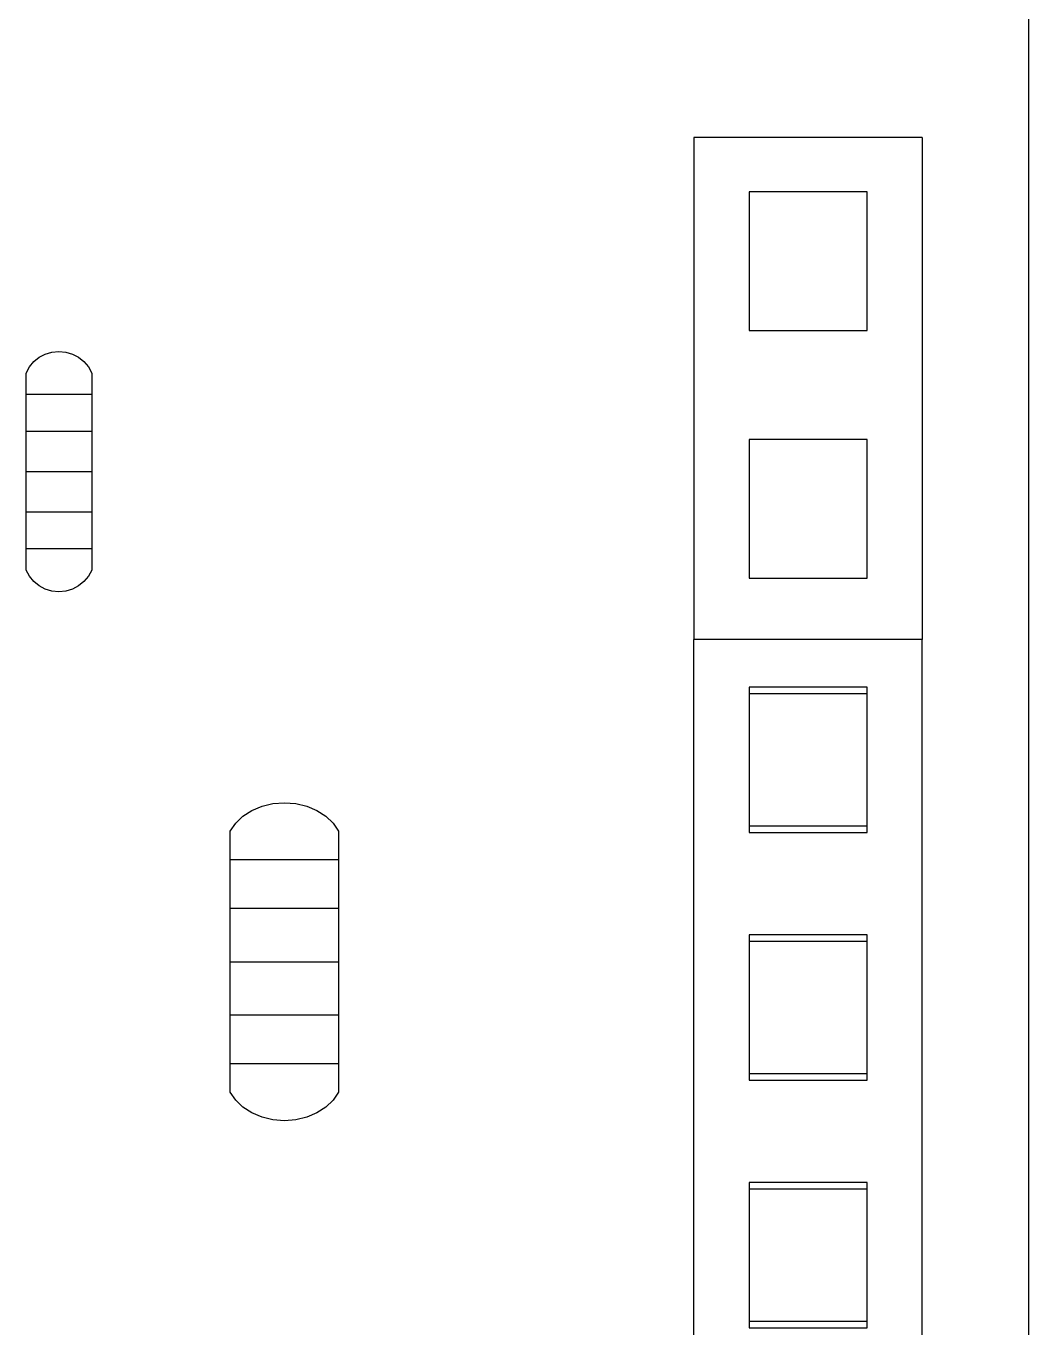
# Model space of a CAD drawing. Header units: millimetres. Extents: x 17.2 to 70.5, y -0.8 to 78.5.
# Drawn here: x 59.67 to 70.53, y 40.56 to 54.66 of the extents above; entities that cross this region are included whole.
import ezdxf

# ---------------------------------------------------------------- set-up
doc = ezdxf.new("R2010")
doc.units = ezdxf.units.MM
doc.layers.add('Edges', color=7, linetype='Continuous')

# ---------------------------------------------------------------- blocks, each defined once
blk = doc.blocks.new('Arduino Uno pl')
at = {"layer": 'Edges'}
for p, q in [((22.106, -26.106), (22.106, 40.232)), ((20.951, 22.188), (18.478, 22.188)), ((18.478, 22.188), (18.478, 16.75)), ((20.951, 22.188), (18.478, 22.188)), ((20.951, 22.188), (20.951, 16.75)), ((20.352, 21.598), (19.076, 21.598)), ((19.076, 21.598), (19.076, 20.095)), ((20.352, 20.095), (20.352, 21.598)), ((19.076, 20.095), (20.352, 20.095)), ((11.279, 19.701), (11.327, 19.759)), ((11.327, 19.759), (11.385, 19.806)), ((11.385, 19.806), (11.452, 19.841)), ((11.452, 19.841), (11.524, 19.862)), ((11.524, 19.862), (11.598, 19.87)), ((11.598, 19.87), (11.673, 19.862)), ((11.673, 19.862), (11.745, 19.841)), ((11.745, 19.841), (11.811, 19.806)), ((11.811, 19.806), (11.869, 19.759)), ((11.869, 19.759), (11.918, 19.701)), ((11.243, 19.635), (11.279, 19.701)), ((11.243, 19.401), (11.243, 19.635)), ((11.918, 19.701), (11.954, 19.635)), ((11.954, 19.635), (11.954, 19.401)), ((11.954, 19.401), (11.243, 19.401)), ((11.243, 19.002), (11.243, 19.401)), ((11.954, 19.401), (11.954, 19.002)), ((11.243, 18.567), (11.243, 19.002)), ((11.954, 19.002), (11.243, 19.002)), ((11.954, 19.002), (11.954, 18.567)), ((20.352, 18.915), (19.076, 18.915)), ((19.076, 18.915), (19.076, 17.412)), ((20.352, 17.412), (20.352, 18.915)), ((11.243, 18.567), (11.954, 18.567)), ((11.243, 18.131), (11.243, 18.567)), ((11.954, 18.567), (11.954, 18.131)), ((11.243, 17.733), (11.243, 18.131)), ((11.243, 18.131), (11.954, 18.131)), ((11.954, 18.131), (11.954, 17.733)), ((11.243, 17.733), (11.954, 17.733)), ((11.243, 17.499), (11.243, 17.733)), ((11.954, 17.733), (11.954, 17.499)), ((11.279, 17.433), (11.243, 17.499)), ((11.954, 17.499), (11.918, 17.433)), ((11.327, 17.375), (11.279, 17.433)), ((11.385, 17.328), (11.327, 17.375)), ((11.869, 17.375), (11.811, 17.328)), ((11.918, 17.433), (11.869, 17.375)), ((19.076, 17.412), (20.352, 17.412)), ((11.452, 17.293), (11.385, 17.328)), ((11.524, 17.271), (11.452, 17.293)), ((11.598, 17.264), (11.524, 17.271)), ((11.673, 17.271), (11.598, 17.264)), ((11.745, 17.293), (11.673, 17.271)), ((11.811, 17.328), (11.745, 17.293)), ((20.951, 16.75), (18.478, 16.75)), ((18.478, 6.088), (18.478, 16.75)), ((20.951, 16.75), (18.478, 16.75)), ((20.951, 6.088), (20.951, 16.75)), ((20.352, 16.231), (19.076, 16.231)), ((19.076, 16.231), (19.076, 16.159)), ((20.352, 16.159), (20.352, 16.231)), ((20.352, 16.159), (19.076, 16.159)), ((19.076, 16.159), (19.076, 14.728)), ((20.352, 14.728), (20.352, 16.159)), ((13.799, 14.942), (13.918, 14.97)), ((13.918, 14.97), (14.041, 14.98)), ((14.041, 14.98), (14.164, 14.97)), ((14.164, 14.97), (14.283, 14.942)), ((13.514, 14.757), (13.593, 14.833)), ((13.593, 14.833), (13.69, 14.895)), ((13.69, 14.895), (13.799, 14.942)), ((14.283, 14.942), (14.393, 14.895)), ((14.393, 14.895), (14.489, 14.833)), ((14.489, 14.833), (14.568, 14.757)), ((13.454, 14.67), (13.514, 14.757)), ((14.568, 14.757), (14.628, 14.67)), ((19.076, 14.728), (20.352, 14.728)), ((19.076, 14.728), (19.076, 14.657)), ((20.352, 14.657), (20.352, 14.728)), ((13.454, 14.36), (13.454, 14.67)), ((14.628, 14.67), (14.628, 14.36)), ((19.076, 14.657), (20.352, 14.657)), ((14.628, 14.36), (13.454, 14.36)), ((13.454, 13.833), (13.454, 14.36)), ((14.628, 14.36), (14.628, 13.833)), ((13.454, 13.257), (13.454, 13.833)), ((14.628, 13.833), (13.454, 13.833)), ((14.628, 13.833), (14.628, 13.257)), ((20.352, 13.548), (19.076, 13.548)), ((19.076, 13.548), (19.076, 13.476)), ((20.352, 13.476), (20.352, 13.548)), ((20.352, 13.476), (19.076, 13.476)), ((19.076, 13.476), (19.076, 12.045)), ((20.352, 12.045), (20.352, 13.476)), ((13.454, 13.257), (14.628, 13.257)), ((13.454, 12.682), (13.454, 13.257)), ((14.628, 13.257), (14.628, 12.682)), ((13.454, 12.155), (13.454, 12.682)), ((13.454, 12.682), (14.628, 12.682)), ((14.628, 12.682), (14.628, 12.155)), ((13.454, 12.155), (14.628, 12.155)), ((13.454, 11.845), (13.454, 12.155)), ((14.628, 12.155), (14.628, 11.845)), ((19.076, 12.045), (20.352, 12.045)), ((19.076, 12.045), (19.076, 11.973)), ((20.352, 11.973), (20.352, 12.045)), ((19.076, 11.973), (20.352, 11.973)), ((13.514, 11.758), (13.454, 11.845)), ((13.593, 11.682), (13.514, 11.758)), ((14.568, 11.758), (14.489, 11.682)), ((14.628, 11.845), (14.568, 11.758)), ((13.69, 11.619), (13.593, 11.682)), ((13.799, 11.573), (13.69, 11.619)), ((13.918, 11.544), (13.799, 11.573)), ((14.283, 11.573), (14.164, 11.544)), ((14.393, 11.619), (14.283, 11.573)), ((14.489, 11.682), (14.393, 11.619)), ((14.041, 11.535), (13.918, 11.544)), ((14.164, 11.544), (14.041, 11.535)), ((20.352, 10.864), (19.076, 10.864)), ((19.076, 10.864), (19.076, 10.793)), ((20.352, 10.793), (20.352, 10.864)), ((20.352, 10.793), (19.076, 10.793)), ((19.076, 10.793), (19.076, 9.362)), ((20.352, 9.362), (20.352, 10.793)), ((19.076, 9.362), (20.352, 9.362)), ((19.076, 9.362), (19.076, 9.29)), ((20.352, 9.29), (20.352, 9.362)), ((19.076, 9.29), (20.352, 9.29))]:
    blk.add_line(p, q, dxfattribs=at)

msp = doc.modelspace()

# ---------------------------------------------------------------- block references
msp.add_blockref('Arduino Uno pl', (48.426, 31.266))

doc.saveas('drawing.dxf')
